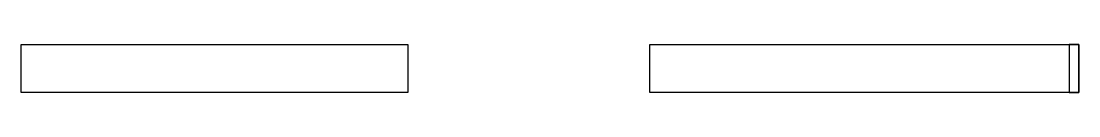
# Model space of a CAD drawing. Header units: millimetres. Extents: x -275 to 275, y 0 to 25.
import ezdxf

# ---------------------------------------------------------------- set-up
doc = ezdxf.new("R2010")
doc.units = ezdxf.units.MM
doc.layers.get('0').update_dxf_attribs({"linetype": 'CONTINUOUS'})

msp = doc.modelspace()

# ---------------------------------------------------------------- linework, layer by layer
for points in [[(-275, 25), (-74, 25), (-74, 0), (-275, 0)], [(275, 0), (52, 0), (52, 25), (275, 25)], [(275, 25), (270, 25), (270, 0), (275, 0)]]:
    msp.add_lwpolyline(points, close=True)

doc.saveas('drawing.dxf')
